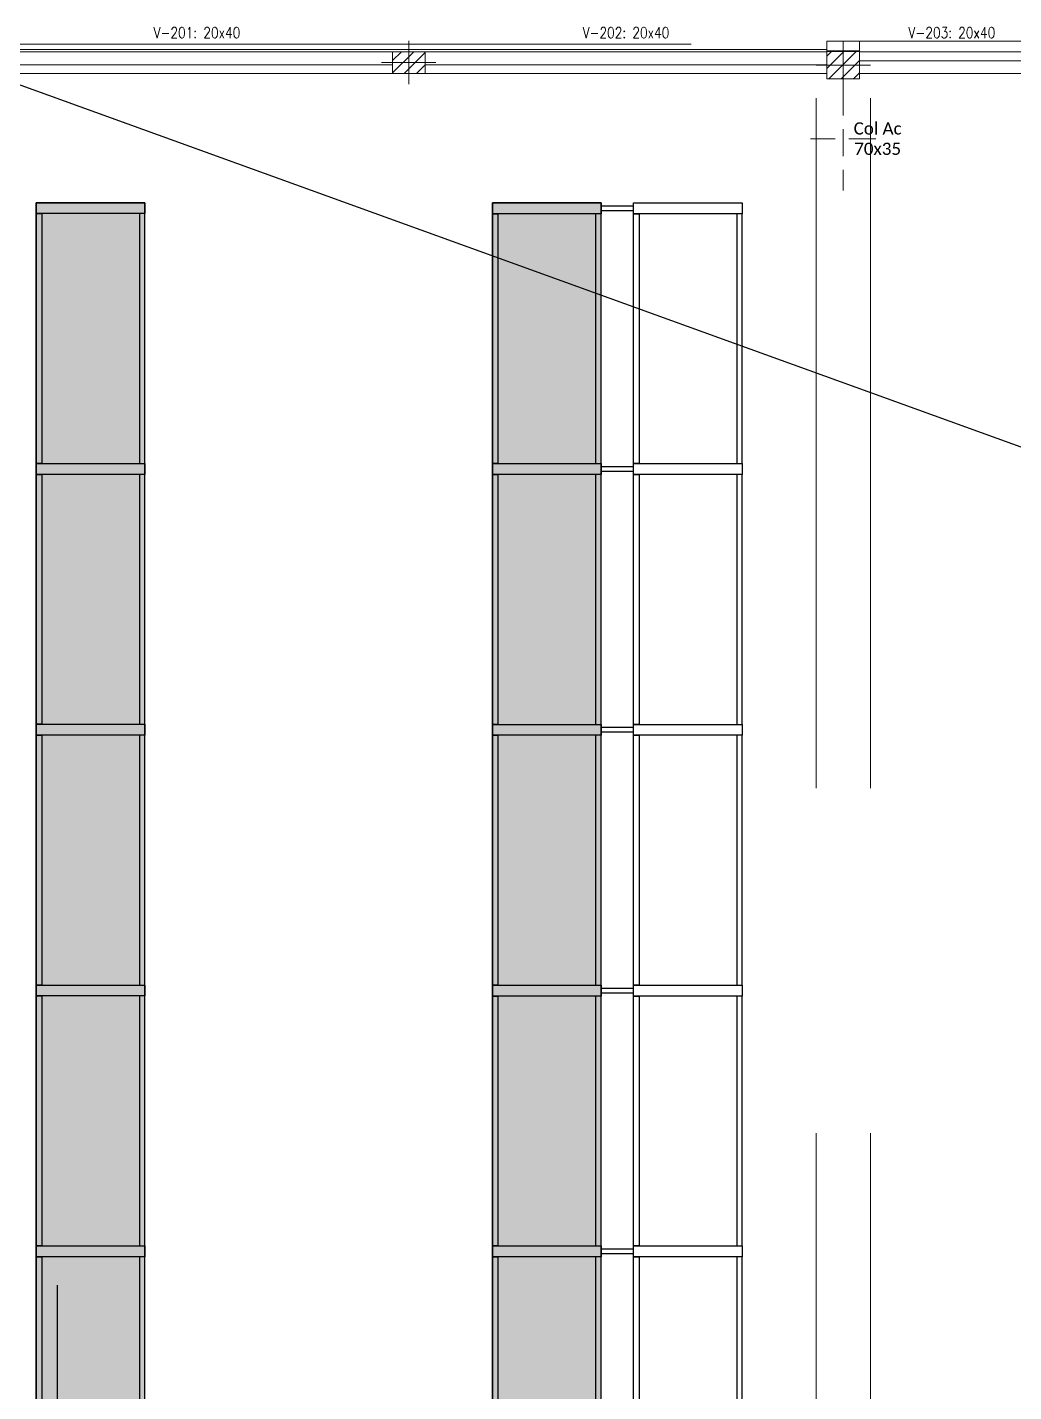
# Model space of a CAD drawing. Header units: millimetres. Extents: x 14 to 290, y 66 to 213.
# Drawn here: x 30.55 to 39.63, y 197.64 to 210.2 of the extents above; entities that cross this region are included whole.
import ezdxf
from ezdxf.enums import TextEntityAlignment as Align

# ---------------------------------------------------------------- set-up
doc = ezdxf.new("R2010")
doc.units = ezdxf.units.MM
doc.linetypes.add('HIDDEN', pattern=[9.525, 6.35, -3.175])
doc.linetypes.add('OCASA_TODAS_r08$0$HIDDEN', pattern=[0.375, 0.25, -0.125])
for name, color, linetype in [('IRI-OCASA-Layout R 9$0$OCA_EST-BASTIDOR', 252, 'Continuous'), ('IRI-OCASA-Layout R 9$0$OCA_EST-LARGUERO', 252, 'Continuous'), ('IRI-OCASA-Layout R 9$0$OCA_EST-UB', 252, 'Continuous'), ('IRI-OCASA-Layout R 9$0$OCA_Mobiliario', 252, 'Continuous'), ('IRI-OCASA-Layout R 9$0$OCA_Racks', 252, 'Continuous')]:
    doc.layers.add(name, color=color, linetype=linetype)
for name, color, linetype, lineweight in [('OCASA_TODAS_r08$0$CGC COLUMNAS', 252, 'Continuous', 20), ('OCASA_TODAS_r08$0$CGC COLUMNAS EJES', 252, 'Continuous', 20), ('OCASA_TODAS_r08$0$CGC COLUMNAS HATCH', 252, 'Continuous', 20), ('OCASA_TODAS_r08$0$CGC VIGAS', 252, 'HIDDEN', 15), ('OCASA_TODAS_r08$0$CGC VIGAS REF', 252, 'Continuous', 15), ('OCASA_TODAS_r08$0$COLUMNAS ACERO', 252, 'Continuous', 20), ('OCASA_TODAS_r08$0$DESCRIP COLUMNAS', 252, 'Continuous', 20), ('OCASA_TODAS_r08$0$EJES COL FE', 252, 'Continuous', 20), ('OCASA_TODAS_r08$0$LINEA_DE_PROYECCION', 252, 'HIDDEN', 15), ('OCASA_TODAS_r08$0$MURO BLOQUE CEMENTO 12', 252, 'Continuous', 20), ('OCASA_TODAS_r08$0$MURO BLOQUE CEMENTO 18', 252, 'Continuous', 20), ('OCASA_TODAS_r08$0$MURO BLOQUE CEMENTO 8', 252, 'Continuous', 20), ('OCASA_TODAS_r08$0$REVOQUES', 251, 'Continuous', 15)]:
    doc.layers.add(name, color=color, linetype=linetype, lineweight=lineweight)
doc.styles.add('OCASA_TODAS_r08$0$CYPETXT', font='romans__.ttf', dxfattribs={"height": 0.2})
doc.styles.add('OCASA_TODAS_r08$0$Standard', font='txt')

# ---------------------------------------------------------------- blocks, each defined once
blk = doc.blocks.new('OCASA_TODAS_r08$0$EJES_DE_LA_COLUMNA')
at = {"layer": 'OCASA_TODAS_r08$0$CGC COLUMNAS EJES'}
for p, q in [((0, -0.5), (0, 0.5)), ((-0.5, 0), (0.5, 0))]:
    blk.add_line(p, q, dxfattribs=at)
blk = doc.blocks.new('OCASA_TODAS_r08$0$Estructura PB para Arquitectura')
at = {"layer": 'OCASA_TODAS_r08$0$CGC COLUMNAS'}
for points in [[(1112.108901, 436.671425), (1112.408901, 436.671425), (1112.408901, 436.871425), (1112.108901, 436.871425), (1112.108901, 436.671425)], [(1112.108901, 436.671425), (1112.408901, 436.671425), (1112.408901, 436.871425), (1112.108901, 436.871425), (1112.108901, 436.671425)], [(1116.109021, 436.621705), (1116.409021, 436.621705), (1116.409021, 436.871705), (1116.109021, 436.871705), (1116.109021, 436.621705)], [(1116.109021, 436.621705), (1116.409021, 436.621705), (1116.409021, 436.871705), (1116.109021, 436.871705), (1116.109021, 436.621705)]]:
    blk.add_lwpolyline(points, close=True, dxfattribs=at)
at = {"layer": 'OCASA_TODAS_r08$0$CGC COLUMNAS HATCH'}
for p, q in [((1112.108901, 436.676069, -0.000029), (1112.304257, 436.871424, -0.000029)), ((1112.108901, 436.789206, -0.000029), (1112.191119, 436.871424, -0.000029)), ((1112.217394, 436.671424, -0.000029), (1112.408901, 436.862932, -0.000029)), ((1116.109022, 436.716391, -0.000029), (1116.264334, 436.871704, -0.000029)), ((1116.109022, 436.829529, -0.000029), (1116.151197, 436.871704, -0.000029)), ((1116.127471, 436.621704, -0.000029), (1116.377471, 436.871704, -0.000029)), ((1112.330531, 436.671424, -0.000029), (1112.408901, 436.749795, -0.000029)), ((1116.240608, 436.621704, -0.000029), (1116.409022, 436.790117, -0.000029)), ((1116.353745, 436.621704, -0.000029), (1116.409022, 436.67698, -0.000029))]:
    blk.add_line(p, q, dxfattribs=at)
at = {"layer": 'OCASA_TODAS_r08$0$CGC VIGAS', "lineweight": 9}
for p, q in [((1108.508588, 436.941425, -0.000029), (1217.409647, 436.941425, -0.000029)), ((1108.508588, 436.871425, -0.000029), (1112.108901, 436.871425, -0.000029)), ((1112.408901, 436.871425, -0.000029), (1116.109021, 436.871425, -0.000029)), ((1116.409021, 436.871425, -0.000029), (1118.108571, 436.871425, -0.000029)), ((1108.508588, 436.671425, -0.000029), (1112.108901, 436.671425, -0.000029)), ((1112.408901, 436.671425, -0.000029), (1116.109021, 436.671425, -0.000029)), ((1116.409021, 436.671425, -0.000029), (1118.258571, 436.671425, -0.000029))]:
    blk.add_line(p, q, dxfattribs=at)
at = {"layer": 'OCASA_TODAS_r08$0$CGC COLUMNAS EJES', "xscale": 0.5}
for p, yscale in [((1112.258901, 436.771425, -0.000029), 0.4), ((1116.259021, 436.746705, -0.000029), 0.45)]:
    blk.add_blockref('OCASA_TODAS_r08$0$EJES_DE_LA_COLUMNA', p, dxfattribs=dict(at, yscale=yscale))
at = {"layer": 'OCASA_TODAS_r08$0$CGC VIGAS REF', "style": 'OCASA_TODAS_r08$0$CYPETXT', "width": 0.821201}
for s, p in [('V-201: 20x40', (1110.308745, 437.046425, -0.000029)), ('V-202: 20x40', (1114.258961, 437.046425, -0.000029)), ('V-203: 20x40', (1117.258796, 437.046425, -0.000029))]:
    blk.add_text(s, height=0.1, dxfattribs=at).set_placement(p, align=Align.MIDDLE_CENTER)
blk = doc.blocks.new('OCASA_TODAS_r08$0$COL ACERO 75 X 50')
at = {"layer": 'OCASA_TODAS_r08$0$EJES COL FE', "color": 252, "linetype": 'OCASA_TODAS_r08$0$HIDDEN'}
for p, q in [((104.763401, -684.220664, -0.572955), (104.763401, -683.620664, -0.572955)), ((105.229249, -683.920664, -0.572955), (104.288401, -683.920664, -0.572955))]:
    blk.add_line(p, q, dxfattribs=at)
at = {"layer": 'OCASA_TODAS_r08$0$DESCRIP COLUMNAS', "insert": (104.916559, -683.868448, -0.372955), "char_height": 0.1125, "attachment_point": 1, "rotation": 270, "style": 'OCASA_TODAS_r08$0$Standard'}
blk.add_mtext_dynamic_manual_height_columns('\\pxqc;{\\fCalibri Light|b0|i0|c0|p34;Col Ac \\P70x35}', width=0.737699, gutter_width=12.5, heights=[0], dxfattribs=at)
blk = doc.blocks.new('IRI-OCASA-Layout R 9$0$OCA_Est-Modulo Simpl')
at = {"layer": 'IRI-OCASA-Layout R 9$0$OCA_EST-BASTIDOR'}
for points in [[(-37.329308, -174.55488), (-37.329308, -174.65488), (-38.329308, -174.65488), (-38.329308, -174.55488)], [(-37.329308, -176.95488), (-37.329308, -177.05488), (-38.329308, -177.05488), (-38.329308, -176.95488)]]:
    blk.add_lwpolyline(points, close=True, dxfattribs=at)
at = {"layer": 'IRI-OCASA-Layout R 9$0$OCA_EST-LARGUERO'}
for points in [[(-38.279308, -174.65488), (-38.279308, -176.95488), (-38.329308, -176.95488), (-38.329308, -174.65488)], [(-37.379308, -174.65488), (-37.379308, -176.95488), (-37.329308, -176.95488), (-37.329308, -174.65488)]]:
    blk.add_lwpolyline(points, close=True, dxfattribs=at)
blk = doc.blocks.new('IRI-OCASA-Layout R 9$0$OCA_Est-Modulo')
at = {"layer": 'IRI-OCASA-Layout R 9$0$OCA_EST-BASTIDOR'}
for points in [[(-42.829308, -169.940653), (-42.829308, -170.040653), (-43.829308, -170.040653), (-43.829308, -169.940653)], [(-41.529308, -169.940653), (-41.529308, -170.040653), (-42.529308, -170.040653), (-42.529308, -169.940653)], [(-42.829308, -172.340653), (-42.829308, -172.440653), (-43.829308, -172.440653), (-43.829308, -172.340653)], [(-41.529308, -172.340653), (-41.529308, -172.440653), (-42.529308, -172.440653), (-42.529308, -172.340653)]]:
    blk.add_lwpolyline(points, close=True, dxfattribs=at)
at = {"layer": 'IRI-OCASA-Layout R 9$0$OCA_EST-LARGUERO'}
for points in [[(-43.779308, -170.040653), (-43.779308, -172.340653), (-43.829308, -172.340653), (-43.829308, -170.040653)], [(-42.879308, -170.040653), (-42.879308, -172.340653), (-42.829308, -172.340653), (-42.829308, -170.040653)], [(-42.479308, -170.040653), (-42.479308, -172.340653), (-42.529308, -172.340653), (-42.529308, -170.040653)], [(-41.579308, -170.040653), (-41.579308, -172.340653), (-41.529308, -172.340653), (-41.529308, -170.040653)]]:
    blk.add_lwpolyline(points, close=True, dxfattribs=at)
at = {"layer": 'IRI-OCASA-Layout R 9$0$OCA_EST-UB'}
for points in [[(-42.529308, -170.010653), (-42.529308, -169.970653), (-42.829308, -169.970653), (-42.829308, -170.010653)], [(-42.529308, -172.410653), (-42.529308, -172.370653), (-42.829308, -172.370653), (-42.829308, -172.410653)]]:
    blk.add_lwpolyline(points, close=True, dxfattribs=at)

msp = doc.modelspace()

# ---------------------------------------------------------------- hatches: boundary and pattern name
at = {"true_color": 0x7d8ab6}
h = msp.add_hatch(color=163, dxfattribs=at)
h.dxf.hatch_style = 1
h.paths.add_polyline_path([(30.629, 173.882), (31.629, 173.882), (31.629, 208.582), (30.629, 208.582)])
h.paths.add_polyline_path([(34.829, 173.882), (35.829, 173.882), (35.829, 208.582), (34.829, 208.582)])

# ---------------------------------------------------------------- linework, layer by layer
msp.add_line((30.82, 198.621), (30.82, 197.323))
at = {"layer": 'Defpoints', "color": 6, "elevation": 0}
for points in [[(30.629, 173.882), (31.629, 173.882), (31.629, 208.582), (30.629, 208.582)], [(34.829, 173.882), (35.829, 173.882), (35.829, 208.582), (34.829, 208.582)]]:
    msp.add_lwpolyline(points, close=True, dxfattribs=at)
at = {"layer": 'IRI-OCASA-Layout R 9$0$OCA_Mobiliario'}
msp.add_line((30.308, 209.73), (133.795, 172.311), dxfattribs=at)
at = {"layer": 'OCASA_TODAS_r08$0$LINEA_DE_PROYECCION'}
for p, q in [((37.809, 209.544), (37.809, 171.754)), ((38.309, 209.544), (38.309, 171.754))]:
    msp.add_line(p, q, dxfattribs=at)
at = {"layer": 'OCASA_TODAS_r08$0$MURO BLOQUE CEMENTO 12'}
msp.add_line((37.909, 209.972, 0), (37.909, 209.99), dxfattribs=at)
at = {"layer": 'OCASA_TODAS_r08$0$MURO BLOQUE CEMENTO 12', "elevation": 0}
for points in [[(30.309, 209.972), (30.309, 209.852), (33.909, 209.852), (33.909, 209.972), (30.309, 209.972)], [(37.909, 209.972), (34.209, 209.972), (34.209, 209.852), (37.909, 209.852), (37.909, 209.972)]]:
    msp.add_lwpolyline(points, dxfattribs=at)
at = {"layer": 'OCASA_TODAS_r08$0$MURO BLOQUE CEMENTO 18'}
msp.add_lwpolyline([(38.209, 210.069), (38.209, 209.889), (39.908, 209.889), (39.908, 210.069), (38.216, 210.069)], dxfattribs=at)
at = {"layer": 'OCASA_TODAS_r08$0$MURO BLOQUE CEMENTO 8'}
msp.add_lwpolyline([(38.209, 210.069), (38.209, 209.979), (37.909, 209.98), (37.909, 210.07), (38.216, 210.069)], dxfattribs=at)
at = {"layer": 'OCASA_TODAS_r08$0$REVOQUES'}
msp.add_lwpolyline([(24.765, 208.622), (24.765, 210.091), (30.329, 210.091), (30.329, 209.993), (37.909, 209.991)], dxfattribs=at)

# ---------------------------------------------------------------- block references
at = {"color": 31, "true_color": 0xfebd57}
msp.add_blockref('OCASA_TODAS_r08$0$Estructura PB para Arquitectura', (-1078.2, -226.899), dxfattribs=at)
at = {"layer": 'IRI-OCASA-Layout R 9$0$OCA_Racks'}
for name, p in [('IRI-OCASA-Layout R 9$0$OCA_Est-Modulo Simpl', (68.958, 383.137, 0)), ('IRI-OCASA-Layout R 9$0$OCA_Est-Modulo', (78.658, 378.522, 0)), ('IRI-OCASA-Layout R 9$0$OCA_Est-Modulo Simpl', (68.958, 380.737, 0)), ('IRI-OCASA-Layout R 9$0$OCA_Est-Modulo', (78.658, 376.122, 0)), ('IRI-OCASA-Layout R 9$0$OCA_Est-Modulo Simpl', (68.958, 378.337, 0)), ('IRI-OCASA-Layout R 9$0$OCA_Est-Modulo', (78.658, 373.722, 0)), ('IRI-OCASA-Layout R 9$0$OCA_Est-Modulo Simpl', (68.958, 375.937, 0)), ('IRI-OCASA-Layout R 9$0$OCA_Est-Modulo', (78.658, 371.322, 0)), ('IRI-OCASA-Layout R 9$0$OCA_Est-Modulo Simpl', (68.958, 373.537, 0)), ('IRI-OCASA-Layout R 9$0$OCA_Est-Modulo', (78.658, 368.922, 0))]:
    msp.add_blockref(name, p, dxfattribs=at)
at = {"layer": 'OCASA_TODAS_r08$0$COLUMNAS ACERO', "rotation": 90}
msp.add_blockref('OCASA_TODAS_r08$0$COL ACERO 75 X 50', (-645.862, 104.406, 0.573), dxfattribs=at)

doc.saveas('drawing.dxf')
